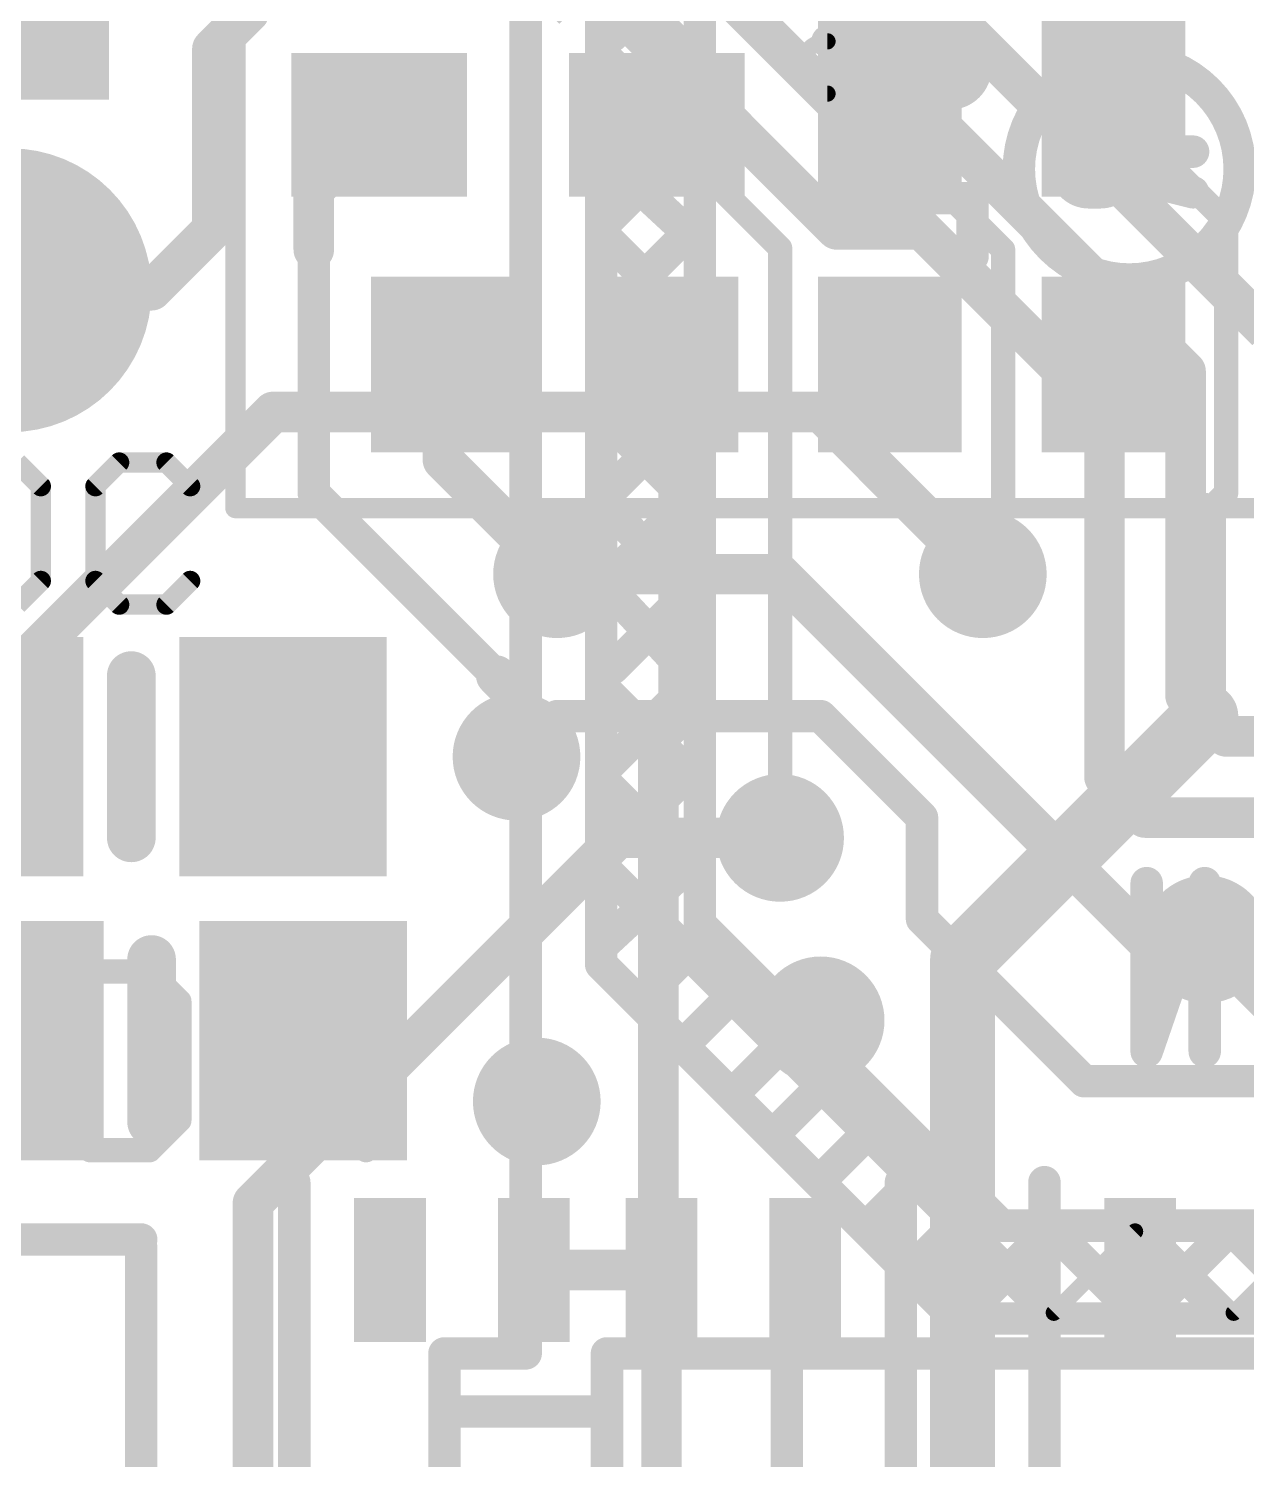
# Model space of a CAD drawing. Extents: x -0.3 to 32, y -0.4 to 44.5.
# Drawn here: x 11.29 to 18.92, y 13 to 21.96 of the extents above; entities that cross this region are included whole.
import ezdxf

# ---------------------------------------------------------------- set-up
doc = ezdxf.new("R2010")
doc.units = 0
for name, color, linetype in [('1', 12, 'CONTINUOUS'), ('16', 132, 'CONTINUOUS'), ('17', 110, 'CONTINUOUS'), ('18', 110, 'CONTINUOUS'), ('21', 40, 'CONTINUOUS'), ('22', 6, 'CONTINUOUS')]:
    doc.layers.add(name, color=color, linetype=linetype)

# ---------------------------------------------------------------- blocks, each defined once
blk = doc.blocks.new('ROUNDP')
at = {"const_width": 0.5}
blk.add_lwpolyline([(0, -0.25, 1), (0, 0.25, 1), (0, -0.25)], format="xyb", dxfattribs=at)
blk = doc.blocks.new('RECT')
blk.add_solid([(-0.5, -0.5), (0.5, -0.5), (-0.5, 0.5), (0.5, 0.5)])
blk = doc.blocks.new('ROUNDV')
at = {"const_width": 0.5}
blk.add_lwpolyline([(0, -0.25, 1), (0, 0.25, 1), (0, -0.25)], format="xyb", dxfattribs=at)

msp = doc.modelspace()

# ---------------------------------------------------------------- linework, layer by layer
at = {"layer": '1'}
for points, const_width in [([(14.5466, 22.0599), (15.23, 22.7433)], 0.2032), ([(12.6746, 22.0599), (12.446, 21.8313)], 0.254), ([(12.446, 21.8313), (12.446, 20.701)], 0.254), ([(16.69, 21.456), (16.69, 21.283)], 0.254), ([(18.09, 21.456), (18.796, 20.75)], 0.1524), ([(13.081, 20.947), (13.49, 21.356)], 0.254), ([(15.23, 21.356), (16.002, 20.584)], 0.1524), ([(16.69, 21.283), (17.399, 20.574)], 0.1524), ([(13.081, 20.574), (13.081, 20.947)], 0.254), ([(12.446, 20.701), (12.065, 20.32)], 0.254), ([(18.796, 20.75), (18.796, 19.05)], 0.1524), ([(13.081, 20.574), (13.081, 19.05)], 0.2032), ([(16.002, 20.584), (16.002, 16.891)], 0.1524), ([(17.399, 20.574), (17.399, 18.923)], 0.1524), ([(12.065, 20.32), (11.176, 20.32)], 0.254), ([(13.89, 19.856), (13.89, 19.257)], 0.254), ([(15.29, 19.856), (15.29, 19.381)], 0.254), ([(15.29, 19.381), (15.367, 19.304)], 0.254), ([(13.89, 19.257), (14.605, 18.542)], 0.254), ([(15.367, 17.653), (15.367, 19.304)], 0.254), ([(13.081, 19.05), (14.224, 17.907)], 0.2032), ([(18.796, 19.05), (18.669, 18.923)], 0.1524), ([(17.399, 18.923), (17.272, 18.796)], 0.1524), ([(18.669, 18.923), (18.669, 17.653)], 0.254), ([(17.272, 18.796), (17.272, 18.542)], 0.1524), ([(14.224, 17.907), (14.351, 17.78)], 0.254), ([(14.351, 17.78), (14.351, 17.399)], 0.254), ([(18.669, 17.653), (17.145, 16.129)], 0.4064), ([(15.24, 17.526), (15.367, 17.653)], 0.254), ([(15.24, 14.204), (15.24, 17.526)], 0.254), ([(17.145, 16.129), (17.145, 8.255)], 0.4064), ([(18.669, 16.256), (19.158, 15.767)], 0.254), ([(16.159, 14.185), (16.198, 14.224)], 0.254), ([(15.259, 14.185), (14.459, 14.185)], 0.254), ([(15.259, 14.185), (15.24, 14.204)], 0.254), ([(15.259, 12.485), (15.259, 14.185)], 0.254)]:
    msp.add_lwpolyline(points, dxfattribs=dict(at, const_width=const_width))
for points, const_width in [([(12.7195, 22.015, 1), (12.6297, 22.1048)], 0.127), ([(12.5095, 21.8313, 1), (12.3825, 21.8313)], 0.127), ([(12.4011, 21.8762, 1), (12.4909, 21.7864)], 0.127), ([(16.7535, 21.456, 1), (16.6265, 21.456)], 0.127), ([(18.1169, 21.4829, 1), (18.0631, 21.4291)], 0.0762), ([(13.5349, 21.3111, 1), (13.4451, 21.4009)], 0.127), ([(15.2569, 21.3829, 1), (15.2031, 21.3291)], 0.0762), ([(16.6265, 21.283, 1), (16.7535, 21.283)], 0.127), ([(16.7169, 21.3099, 1), (16.6631, 21.2561)], 0.0762), ([(13.1445, 20.947, 1), (13.0175, 20.947)], 0.127), ([(13.0361, 20.9919, 1), (13.1259, 20.9021)], 0.127), ([(12.4909, 20.6561, 1), (12.4011, 20.7459)], 0.127), ([(18.8341, 20.75, 1), (18.7579, 20.75)], 0.0762), ([(18.7691, 20.7231, 1), (18.8229, 20.7769)], 0.0762), ([(12.3825, 20.701, 1), (12.5095, 20.701)], 0.127), ([(13.0175, 20.574, 1), (13.1445, 20.574)], 0.127), ([(13.1318, 20.574, 1), (13.0302, 20.574)], 0.1016), ([(16.0401, 20.584, 1), (15.9639, 20.584)], 0.0762), ([(15.9751, 20.5571, 1), (16.0289, 20.6109)], 0.0762), ([(17.4371, 20.574, 1), (17.3609, 20.574)], 0.0762), ([(17.3721, 20.5471, 1), (17.4259, 20.6009)], 0.0762), ([(12.0201, 20.3649, 1), (12.1099, 20.2751)], 0.127), ([(12.065, 20.2565, 1), (12.065, 20.3835)], 0.127), ([(13.9535, 19.856, 1), (13.8265, 19.856)], 0.127), ([(15.3535, 19.856, 1), (15.2265, 19.856)], 0.127), ([(15.3349, 19.4259, 1), (15.2451, 19.3361)], 0.127), ([(15.2265, 19.381, 1), (15.3535, 19.381)], 0.127), ([(13.9349, 19.3019, 1), (13.8451, 19.2121)], 0.127), ([(15.4305, 19.304, 1), (15.3035, 19.304)], 0.127), ([(15.3221, 19.2591, 1), (15.4119, 19.3489)], 0.127), ([(13.8265, 19.257, 1), (13.9535, 19.257)], 0.127), ([(13.1169, 19.0859, 1), (13.0451, 19.0141)], 0.1016), ([(13.0302, 19.05, 1), (13.1318, 19.05)], 0.1016), ([(18.7579, 19.05, 1), (18.8341, 19.05)], 0.0762), ([(18.8229, 19.0231, 1), (18.7691, 19.0769)], 0.0762), ([(17.4259, 18.8961, 1), (17.3721, 18.9499)], 0.0762), ([(18.7325, 18.923, 1), (18.6055, 18.923)], 0.127), ([(17.3609, 18.923, 1), (17.4371, 18.923)], 0.0762), ([(18.6421, 18.9499, 1), (18.6959, 18.8961)], 0.0762), ([(17.3101, 18.796, 1), (17.2339, 18.796)], 0.0762), ([(17.2451, 18.8229, 1), (17.2989, 18.7691)], 0.0762), ([(14.5601, 18.4971, 1), (14.6499, 18.5869)], 0.127), ([(17.2339, 18.542, 1), (17.3101, 18.542)], 0.0762), ([(14.2689, 17.9519, 1), (14.1791, 17.8621)], 0.127), ([(14.1881, 17.8711, 1), (14.2599, 17.9429)], 0.1016), ([(14.4145, 17.78, 1), (14.2875, 17.78)], 0.127), ([(14.3061, 17.7351, 1), (14.3959, 17.8249)], 0.127), ([(18.7408, 17.5812, 1), (18.5972, 17.7248)], 0.2032), ([(15.4119, 17.6081, 1), (15.3221, 17.6979)], 0.127), ([(15.3035, 17.526, 1), (15.1765, 17.526)], 0.127), ([(15.3035, 17.653, 1), (15.4305, 17.653)], 0.127), ([(18.6055, 17.653, 1), (18.7325, 17.653)], 0.127), ([(15.1951, 17.5709, 1), (15.2849, 17.4811)], 0.127), ([(14.2875, 17.399, 1), (14.4145, 17.399)], 0.127), ([(15.9639, 16.891, 1), (16.0401, 16.891)], 0.0762), ([(17.2466, 16.129, 1), (17.0434, 16.129)], 0.2032), ([(18.7139, 16.3009, 1), (18.6241, 16.2111)], 0.127), ([(17.0732, 16.2008, 1), (17.2168, 16.0572)], 0.2032), ([(16.2429, 14.1791, 1), (16.1531, 14.2689)], 0.127), ([(14.459, 14.2485, 1), (14.459, 14.1215)], 0.127), ([(15.2849, 14.2489, 1), (15.1951, 14.1591)], 0.127), ([(15.1765, 14.204, 1), (15.3035, 14.204)], 0.127), ([(15.3225, 14.185, 1), (15.1955, 14.185)], 0.127), ([(15.2141, 14.1401, 1), (15.3039, 14.2299)], 0.127), ([(15.259, 14.1215, 1), (15.259, 14.2485)], 0.127), ([(16.1141, 14.2299, 1), (16.2039, 14.1401)], 0.127)]:
    msp.add_lwpolyline(points, format="xyb", dxfattribs=dict(at, const_width=const_width))
at = {"layer": '16'}
for points, const_width in [([(16.383, 21.463), (12.446, 25.4)], 0.254), ([(16.3566, 20.701), (12.2567, 24.8009)], 0.254), ([(19.05, 20.066), (17.018, 22.098)], 0.254), ([(16.891, 21.463), (16.383, 21.463)], 0.254), ([(18.542, 19.812), (16.891, 21.463)], 0.254), ([(16.891, 20.701), (16.3566, 20.701)], 0.254), ([(18.034, 19.558), (16.891, 20.701)], 0.254), ([(18.542, 17.78), (18.542, 19.812)], 0.254), ([(8.89, 15.621), (12.827, 19.558)], 0.254), ([(16.256, 19.558), (12.827, 19.558)], 0.254), ([(17.272, 18.542), (16.256, 19.558)], 0.254), ([(18.034, 17.272), (18.034, 19.558)], 0.254), ([(14.605, 18.542), (16.002, 18.542)], 0.254), ([(16.002, 18.542), (18.288, 16.256)], 0.254), ([(18.796, 17.526), (18.542, 17.78)], 0.254), ([(14.351, 17.399), (14.605, 17.653)], 0.2032), ([(14.605, 17.653), (16.256, 17.653)], 0.2032), ([(16.256, 17.653), (16.891, 17.018)], 0.2032), ([(19.304, 17.526), (18.796, 17.526)], 0.254), ([(18.288, 17.018), (18.034, 17.272)], 0.254), ([(16.891, 17.018), (16.891, 16.383)], 0.2032), ([(19.05, 17.018), (18.288, 17.018)], 0.254), ([(14.986, 16.891), (12.7, 14.605)], 0.254), ([(16.002, 16.891), (14.986, 16.891)], 0.254), ([(16.891, 16.383), (17.907, 15.367)], 0.2032), ([(18.288, 16.256), (18.669, 16.256)], 0.254), ([(17.907, 15.367), (19.939, 15.367)], 0.2032), ([(12.7, 14.605), (12.7, 11.303)], 0.254)]:
    msp.add_lwpolyline(points, dxfattribs=dict(at, const_width=const_width))
for points, const_width in [([(16.383, 21.5265, 1), (16.383, 21.3995)], 0.127), ([(16.3381, 21.4181, 1), (16.4279, 21.5079)], 0.127), ([(16.9359, 21.5079, 1), (16.8461, 21.4181)], 0.127), ([(16.891, 21.3995, 1), (16.891, 21.5265)], 0.127), ([(16.3566, 20.7645, 1), (16.3566, 20.6375)], 0.127), ([(16.3117, 20.6561, 1), (16.4015, 20.7459)], 0.127), ([(16.9359, 20.7459, 1), (16.8461, 20.6561)], 0.127), ([(16.891, 20.6375, 1), (16.891, 20.7645)], 0.127), ([(18.6055, 19.812, 1), (18.4785, 19.812)], 0.127), ([(18.4971, 19.7671, 1), (18.5869, 19.8569)], 0.127), ([(12.827, 19.6215, 1), (12.827, 19.4945)], 0.127), ([(12.8719, 19.5131, 1), (12.7821, 19.6029)], 0.127), ([(16.3009, 19.6029, 1), (16.2111, 19.5131)], 0.127), ([(16.256, 19.4945, 1), (16.256, 19.6215)], 0.127), ([(18.0975, 19.558, 1), (17.9705, 19.558)], 0.127), ([(17.9891, 19.5131, 1), (18.0789, 19.6029)], 0.127), ([(14.605, 18.6055, 1), (14.605, 18.4785)], 0.127), ([(16.0469, 18.5869, 1), (15.9571, 18.4971)], 0.127), ([(16.002, 18.4785, 1), (16.002, 18.6055)], 0.127), ([(17.2271, 18.4971, 1), (17.3169, 18.5869)], 0.127), ([(18.5869, 17.8249, 1), (18.4971, 17.7351)], 0.127), ([(18.4785, 17.78, 1), (18.6055, 17.78)], 0.127), ([(14.605, 17.7038, 1), (14.605, 17.6022)], 0.1016), ([(14.6409, 17.6171, 1), (14.5691, 17.6889)], 0.1016), ([(16.2919, 17.6889, 1), (16.2201, 17.6171)], 0.1016), ([(16.256, 17.6022, 1), (16.256, 17.7038)], 0.1016), ([(18.796, 17.5895, 1), (18.796, 17.4625)], 0.127), ([(18.7511, 17.4811, 1), (18.8409, 17.5709)], 0.127), ([(14.3151, 17.4349, 1), (14.3869, 17.3631)], 0.1016), ([(18.0789, 17.3169, 1), (17.9891, 17.2271)], 0.127), ([(17.9705, 17.272, 1), (18.0975, 17.272)], 0.127), ([(16.9418, 17.018, 1), (16.8402, 17.018)], 0.1016), ([(18.288, 17.0815, 1), (18.288, 16.9545)], 0.127), ([(18.2431, 16.9731, 1), (18.3329, 17.0629)], 0.127), ([(16.8551, 16.9821, 1), (16.9269, 17.0539)], 0.1016), ([(14.986, 16.9545, 1), (14.986, 16.8275)], 0.127), ([(15.0309, 16.8461, 1), (14.9411, 16.9359)], 0.127), ([(16.002, 16.8275, 1), (16.002, 16.9545)], 0.127), ([(16.9269, 16.4189, 1), (16.8551, 16.3471)], 0.1016), ([(16.8402, 16.383, 1), (16.9418, 16.383)], 0.1016), ([(18.288, 16.3195, 1), (18.288, 16.1925)], 0.127), ([(18.2431, 16.2111, 1), (18.3329, 16.3009)], 0.127), ([(18.669, 16.1925, 1), (18.669, 16.3195)], 0.127), ([(17.907, 15.4178, 1), (17.907, 15.3162)], 0.1016), ([(17.8711, 15.3311, 1), (17.9429, 15.4029)], 0.1016), ([(12.7635, 14.605, 1), (12.6365, 14.605)], 0.127), ([(12.6551, 14.6499, 1), (12.7449, 14.5601)], 0.127)]:
    msp.add_lwpolyline(points, format="xyb", dxfattribs=dict(at, const_width=const_width))
at = {"layer": '21'}
for points, const_width in [([(12.59, 18.956), (12.59, 34.956)], 0.127), ([(11.3712, 19.093), (11.2229, 19.2413)], 0.127), ([(11.8618, 19.2413), (11.7135, 19.093)], 0.127), ([(12.1584, 19.2413), (11.8618, 19.2413)], 0.127), ([(12.3067, 19.093), (12.1584, 19.2413)], 0.127), ([(11.3712, 18.4998), (11.3712, 19.093)], 0.127), ([(11.7135, 19.093), (11.7135, 18.4998)], 0.127), ([(30.59, 18.956), (12.59, 18.956)], 0.127), ([(11.2229, 18.3515), (11.3712, 18.4998)], 0.127), ([(11.7135, 18.4998), (11.8618, 18.3515)], 0.127), ([(12.1584, 18.3515), (12.3067, 18.4998)], 0.127), ([(11.8618, 18.3515), (12.1584, 18.3515)], 0.127), ([(11.938, 16.891), (11.938, 17.907)], 0.3048), ([(12.065, 15.113), (12.065, 16.129)], 0.3048), ([(12.959, 11.935), (12.959, 14.735)], 0.2032), ([(16.759, 14.735), (16.759, 11.935)], 0.2032), ([(17.658, 11.935), (17.658, 14.735)], 0.2032), ([(12, 14.376), (10.6, 14.376)], 0.2032), ([(12, 14.326), (12, 7.976)], 0.2032)]:
    msp.add_lwpolyline(points, dxfattribs=dict(at, const_width=const_width))
for points, const_width in [([(11.8618, 19.273, 1), (11.8618, 19.2095)], 0.0635), ([(11.8843, 19.2188, 1), (11.8394, 19.2637)], 0.0635), ([(12.1809, 19.2637, 1), (12.136, 19.2188)], 0.0635), ([(12.1584, 19.2095, 1), (12.1584, 19.273)], 0.0635), ([(11.4029, 19.093, 1), (11.3394, 19.093)], 0.0635), ([(11.3487, 19.0705, 1), (11.3936, 19.1154)], 0.0635), ([(11.7453, 19.093, 1), (11.6818, 19.093)], 0.0635), ([(11.6911, 19.1154, 1), (11.736, 19.0705)], 0.0635), ([(12.2843, 19.0705, 1), (12.3292, 19.1154)], 0.0635), ([(12.59, 18.9877, 1), (12.59, 18.9243)], 0.0635), ([(12.5582, 18.956, 1), (12.6218, 18.956)], 0.0635), ([(11.3936, 18.4773, 1), (11.3487, 18.5222)], 0.0635), ([(11.736, 18.5222, 1), (11.6911, 18.4773)], 0.0635), ([(12.3292, 18.4773, 1), (12.2843, 18.5222)], 0.0635), ([(11.3394, 18.4998, 1), (11.4029, 18.4998)], 0.0635), ([(11.6818, 18.4998, 1), (11.7453, 18.4998)], 0.0635), ([(11.8618, 18.3833, 1), (11.8618, 18.3198)], 0.0635), ([(11.8394, 18.329, 1), (11.8843, 18.374)], 0.0635), ([(12.136, 18.374, 1), (12.1809, 18.329)], 0.0635), ([(12.1584, 18.3198, 1), (12.1584, 18.3833)], 0.0635), ([(12.0142, 17.907, 1), (11.8618, 17.907)], 0.1524), ([(11.8618, 16.891, 1), (12.0142, 16.891)], 0.1524), ([(12.1412, 16.129, 1), (11.9888, 16.129)], 0.1524), ([(11.9888, 15.113, 1), (12.1412, 15.113)], 0.1524), ([(13.0098, 14.735, 1), (12.9082, 14.735)], 0.1016), ([(16.8098, 14.735, 1), (16.7082, 14.735)], 0.1016), ([(17.7088, 14.735, 1), (17.6072, 14.735)], 0.1016), ([(12.0508, 14.326, 1), (11.9492, 14.326)], 0.1016), ([(12, 14.3252, 1), (12, 14.4268)], 0.1016)]:
    msp.add_lwpolyline(points, format="xyb", dxfattribs=dict(at, const_width=const_width))
at = {"layer": '22'}
for points, const_width in [([(14.8812, 28.5311), (14.8812, 16.0984)], 0.2032), ([(15.4992, 16.3528), (15.4992, 28.5311)], 0.2032), ([(14.4086, 13.6627), (14.4086, 28.1675)], 0.2032), ([(15.4265, 22.3874), (14.9539, 21.9148)], 0.2032), ([(14.9176, 22.3147), (15.4265, 21.8058)], 0.2032), ([(17.0624, 21.8785), (16.299, 21.8785)], 0.2032), ([(15.4265, 21.8058), (14.9176, 21.2968)], 0.2032), ([(14.9176, 21.7694), (15.4265, 21.2605)], 0.2032), ([(16.299, 21.5513), (17.0624, 21.5513)], 0.2032), ([(15.4265, 21.2605), (14.9176, 20.7515)], 0.2032), ([(14.9176, 21.1514), (15.4265, 20.6788)], 0.2032), ([(18.5892, 21.1878), (17.7895, 21.1878)], 0.2032), ([(17.7895, 21.1878), (17.7895, 21.0787)], 0.2032), ([(18.153, 21.0423), (18.153, 21.1514)], 0.2032), ([(18.5892, 20.9333), (18.153, 21.0423)], 0.2032), ([(16.1536, 20.8969), (17.2078, 20.8969)], 0.2032), ([(17.2078, 20.8969), (17.2078, 20.5334)], 0.2032), ([(17.9349, 20.9333), (18.0076, 20.9333)], 0.2032), ([(15.4265, 20.6788), (14.9176, 20.1699)], 0.2032), ([(14.9176, 20.6425), (15.4265, 20.1335)], 0.2032), ([(15.4265, 20.1335), (14.9176, 19.6246)], 0.2032), ([(14.9176, 20.0608), (15.4265, 19.5519)], 0.2032), ([(15.4265, 19.5519), (14.9539, 19.0793)], 0.2032), ([(14.9539, 19.4792), (15.4265, 19.0066)], 0.2032), ([(15.4265, 19.0066), (14.9539, 18.534)], 0.2032), ([(14.9539, 18.9339), (15.4265, 18.4249)], 0.2032), ([(15.4265, 18.4249), (14.9539, 17.9523)], 0.2032), ([(14.9539, 18.4249), (15.4629, 17.8796)], 0.2032), ([(15.4629, 17.8796), (14.9176, 17.3343)], 0.2032), ([(14.9176, 17.8069), (15.4265, 17.298)], 0.2032), ([(15.4265, 17.298), (14.9176, 16.789)], 0.2032), ([(14.9176, 17.2253), (15.4265, 16.7163)], 0.2032), ([(15.4265, 16.7163), (14.9176, 16.2438)], 0.2032), ([(14.9176, 16.68), (17.6804, 13.9172)], 0.2032), ([(18.6619, 16.6073), (18.2984, 15.553)], 0.2032), ([(18.2984, 15.553), (18.2984, 16.6073)], 0.2032), ([(18.6619, 15.553), (18.6619, 16.6073)], 0.2032), ([(17.3895, 14.4625), (15.4992, 16.3528)], 0.2032), ([(15.5356, 16.2801), (15.1357, 15.8802)], 0.2032), ([(11.4933, 15.8673), (11.6797, 16.0538)], 0.1524), ([(11.6797, 16.0538), (12.0526, 16.0538)], 0.1524), ([(12.0526, 16.0538), (12.239, 15.8673)], 0.1524), ([(13.4084, 16.0538), (12.6627, 16.0538)], 0.1524), ([(13.4084, 14.9352), (13.4084, 16.0538)], 0.1524), ([(14.8812, 16.0984), (17.0988, 13.8808)], 0.2032), ([(15.79, 15.9893), (15.4265, 15.6258)], 0.2032), ([(11.4933, 15.1216), (11.4933, 15.8673)], 0.1524), ([(12.239, 15.8673), (12.239, 15.1216)], 0.1524), ([(16.1172, 15.6985), (15.7537, 15.335)], 0.2032), ([(13.4084, 15.4945), (13.0355, 15.4945)], 0.1524), ([(16.3717, 15.444), (16.0082, 15.0805)], 0.2032), ([(15.7537, 15.335), (15.7537, 15.3349)], 0.2032), ([(16.6625, 15.1532), (16.299, 14.7897)], 0.2032), ([(11.6797, 14.9352), (11.4933, 15.1216)], 0.1524), ([(12.239, 15.1216), (12.0526, 14.9352)], 0.1524), ([(12.0526, 14.9352), (11.6797, 14.9352)], 0.1524), ([(16.9533, 14.8623), (16.5535, 14.4625)], 0.2032), ([(16.299, 14.7897), (16.299, 14.7896)], 0.2032), ([(17.2078, 14.5715), (16.8443, 14.208)], 0.2032), ([(17.6804, 14.4261), (17.1715, 13.9172)], 0.2032), ([(24.3694, 14.4625), (17.3895, 14.4625)], 0.2032), ([(17.7168, 14.4261), (18.2257, 13.9172)], 0.2032), ([(18.2621, 14.4261), (18.771, 13.9172)], 0.2032), ([(18.8073, 14.4261), (18.2984, 13.9172)], 0.2032), ([(18.8437, 14.4261), (19.3526, 13.9172)], 0.2032), ([(18.2257, 14.4261), (17.7168, 13.9172)], 0.1016), ([(18.8437, 13.9172), (19.3526, 14.4261)], 0.1016), ([(17.0988, 13.8808), (28.9862, 13.8808)], 0.2032), ([(13.8997, 11.0453), (13.8997, 13.6627)], 0.2032), ([(13.8997, 13.6627), (14.4086, 13.6627)], 0.2032), ([(14.9176, 11.3361), (14.9176, 13.6627)], 0.2032), ([(14.9176, 13.6627), (30.0768, 13.6627)], 0.2032), ([(16.0445, 11.0816), (16.0445, 13.6627)], 0.2032), ([(13.936, 13.2992), (14.8812, 13.2992)], 0.2032)]:
    msp.add_lwpolyline(points, dxfattribs=dict(at, const_width=const_width))
for points, const_width in [([(14.918, 21.9507, 1), (14.9898, 21.8789)], 0.1016), ([(16.299, 21.9293, 1), (16.299, 21.8277)], 0.1016), ([(17.0624, 21.5513, 1), (17.0624, 21.8785)], 0.2032), ([(17.0624, 21.9293, 1), (17.0624, 21.8277)], 0.1016), ([(17.0624, 21.8277, 1), (17.0624, 21.9293)], 0.1016), ([(14.9535, 21.8053, 1), (14.8817, 21.7335)], 0.1016), ([(15.4624, 21.7699, 1), (15.3906, 21.8417)], 0.1016), ([(15.3906, 21.7699, 1), (15.4624, 21.8417)], 0.1016), ([(16.299, 21.8785, 1), (16.299, 21.5513)], 0.1016), ([(16.299, 21.8531, 1), (16.299, 21.9039)], 0.0508), ([(18.1893, 20.3871, 1), (18.1893, 21.7703, 1), (18.1893, 20.3871)], 0.2032), ([(16.299, 21.6021, 1), (16.299, 21.5005)], 0.1016), ([(16.299, 21.5259, 1), (16.299, 21.5767)], 0.0508), ([(17.0624, 21.6021, 1), (17.0624, 21.5005)], 0.1016), ([(17.0624, 21.5005, 1), (17.0624, 21.6021)], 0.1016), ([(14.8817, 21.3327, 1), (14.9535, 21.2609)], 0.1016), ([(15.4624, 21.2246, 1), (15.3906, 21.2964)], 0.1016), ([(15.3906, 21.2246, 1), (15.4624, 21.2964)], 0.1016), ([(14.9522, 21.1886, 1), (14.883, 21.1142)], 0.1016), ([(17.7895, 21.2386, 1), (17.7895, 21.137)], 0.1016), ([(17.8403, 21.1878, 1), (17.7387, 21.1878)], 0.1016), ([(18.2038, 21.1514, 1), (18.1022, 21.1514)], 0.1016), ([(18.5892, 21.137, 1), (18.5892, 21.2386)], 0.1016), ([(17.7895, 21.0787, 0.4142), (17.9349, 20.9333)], 0.2032), ([(17.8403, 21.0787, 1), (17.7387, 21.0787)], 0.1016), ([(17.7387, 21.0787, 1), (17.8403, 21.0787)], 0.1016), ([(18.0076, 20.9333, 0.3332), (18.153, 21.0423)], 0.2032), ([(18.1653, 21.0916, 1), (18.1407, 20.993)], 0.1016), ([(18.1022, 21.0423, 1), (18.2038, 21.0423)], 0.1016), ([(18.2018, 21.028, 1), (18.1042, 21.0566)], 0.1016), ([(16.1536, 20.9477, 1), (16.1536, 20.8461)], 0.1016), ([(17.2586, 20.8969, 1), (17.157, 20.8969)], 0.1016), ([(17.2078, 20.8461, 1), (17.2078, 20.9477)], 0.1016), ([(17.9349, 20.9841, 1), (17.9349, 20.8825)], 0.1016), ([(17.9349, 20.8825, 1), (17.9349, 20.9841)], 0.1016), ([(18.0076, 20.9841, 1), (18.0076, 20.8825)], 0.1016), ([(18.0076, 20.8825, 1), (18.0076, 20.9841)], 0.1016), ([(18.5769, 20.884, 1), (18.6015, 20.9826)], 0.1016), ([(14.8817, 20.7874, 1), (14.9535, 20.7156)], 0.1016), ([(14.9535, 20.6784, 1), (14.8817, 20.6066)], 0.1016), ([(15.4624, 20.6429, 1), (15.3906, 20.7147)], 0.1016), ([(15.3919, 20.6416, 1), (15.4611, 20.716)], 0.1016), ([(17.157, 20.5334, 1), (17.2586, 20.5334)], 0.1016), ([(14.8817, 20.2058, 1), (14.9535, 20.134)], 0.1016), ([(14.9535, 20.0967, 1), (14.8817, 20.0249)], 0.1016), ([(15.4624, 20.0976, 1), (15.3906, 20.1694)], 0.1016), ([(15.3906, 20.0976, 1), (15.4624, 20.1694)], 0.1016), ([(14.8817, 19.6605, 1), (14.9535, 19.5887)], 0.1016), ([(15.4624, 19.516, 1), (15.3906, 19.5878)], 0.1016), ([(15.3906, 19.516, 1), (15.4624, 19.5878)], 0.1016), ([(14.9898, 19.5151, 1), (14.918, 19.4433)], 0.1016), ([(14.918, 19.1152, 1), (14.9898, 19.0434)], 0.1016), ([(15.4624, 18.9707, 1), (15.3906, 19.0425)], 0.1016), ([(15.3906, 18.9707, 1), (15.4624, 19.0425)], 0.1016), ([(14.9911, 18.9685, 1), (14.9167, 18.8993)], 0.1016), ([(14.918, 18.5699, 1), (14.9898, 18.4981)], 0.1016), ([(14.991, 18.4596, 1), (14.9168, 18.3902)], 0.1016), ([(15.3893, 18.3903, 1), (15.4637, 18.4595)], 0.1016), ([(15.4624, 18.389, 1), (15.3906, 18.4608)], 0.1016), ([(14.918, 17.9882, 1), (14.9898, 17.9164)], 0.1016), ([(15.4258, 17.8449, 1), (15.5, 17.9143)], 0.1016), ([(15.4988, 17.8437, 1), (15.427, 17.9155)], 0.1016), ([(14.9535, 17.8428, 1), (14.8817, 17.771)], 0.1016), ([(14.8817, 17.3702, 1), (14.9535, 17.2984)], 0.1016), ([(15.4624, 17.2621, 1), (15.3906, 17.3339)], 0.1016), ([(15.3906, 17.2621, 1), (15.4624, 17.3339)], 0.1016), ([(14.9535, 17.2612, 1), (14.8817, 17.1894)], 0.1016), ([(14.8817, 16.8249, 1), (14.9535, 16.7531)], 0.1016), ([(14.9535, 16.7159, 1), (14.8817, 16.6441)], 0.1016), ([(15.3906, 16.6804, 1), (15.4624, 16.7522)], 0.1016), ([(15.4611, 16.6791, 1), (15.3919, 16.7535)], 0.1016), ([(18.3492, 16.6073, 1), (18.2476, 16.6073)], 0.1016), ([(18.7127, 16.6073, 1), (18.6111, 16.6073)], 0.1016), ([(18.7099, 16.5907, 1), (18.6139, 16.6239)], 0.1016), ([(15.5351, 16.3887, 1), (15.4633, 16.3169)], 0.1016), ([(15.4484, 16.3528, 1), (15.55, 16.3528)], 0.1016), ([(14.883, 16.281, 1), (14.9522, 16.2066)], 0.1016), ([(15.5715, 16.2442, 1), (15.4997, 16.316)], 0.1016), ([(11.6797, 16.0919, 1), (11.6797, 16.0157)], 0.0762), ([(11.7067, 16.0268, 1), (11.6528, 16.0807)], 0.0762), ([(12.0795, 16.0807, 1), (12.0256, 16.0268)], 0.0762), ([(12.0526, 16.0157, 1), (12.0526, 16.0919)], 0.0762), ([(12.6627, 16.0919, 1), (12.6627, 16.0157)], 0.0762), ([(13.4465, 16.0538, 1), (13.3703, 16.0538)], 0.0762), ([(13.4084, 16.0157, 1), (13.4084, 16.0919)], 0.0762), ([(14.9171, 16.1343, 1), (14.8453, 16.0625)], 0.1016), ([(14.8304, 16.0984, 1), (14.932, 16.0984)], 0.1016), ([(15.8259, 15.9534, 1), (15.7541, 16.0252)], 0.1016), ([(15.0998, 15.9161, 1), (15.1716, 15.8443)], 0.1016), ([(11.5314, 15.8673, 1), (11.4552, 15.8673)], 0.0762), ([(11.4664, 15.8943, 1), (11.5202, 15.8404)], 0.0762), ([(12.2771, 15.8673, 1), (12.2009, 15.8673)], 0.0762), ([(12.2121, 15.8404, 1), (12.2659, 15.8943)], 0.0762), ([(16.1531, 15.6626, 1), (16.0813, 15.7344)], 0.1016), ([(15.3906, 15.6617, 1), (15.4624, 15.5899)], 0.1016), ([(18.2504, 15.5696, 1), (18.3464, 15.5364)], 0.1016), ([(18.2476, 15.553, 1), (18.3492, 15.553)], 0.1016), ([(18.6111, 15.553, 1), (18.7127, 15.553)], 0.1016), ([(13.0355, 15.5326, 1), (13.0355, 15.4564)], 0.0762), ([(13.4084, 15.4564, 1), (13.4084, 15.5326)], 0.0762), ([(16.4076, 15.4081, 1), (16.3358, 15.4799)], 0.1016), ([(15.8045, 15.335, 1), (15.7029, 15.335)], 0.1016), ([(15.7178, 15.3709, 1), (15.7896, 15.2991)], 0.1016), ([(15.7029, 15.3349, 1), (15.8045, 15.3349)], 0.1016), ([(16.6984, 15.1173, 1), (16.6266, 15.1891)], 0.1016), ([(11.5202, 15.1486, 1), (11.4664, 15.0947)], 0.0762), ([(11.4552, 15.1216, 1), (11.5314, 15.1216)], 0.0762), ([(12.2009, 15.1216, 1), (12.2771, 15.1216)], 0.0762), ([(12.2659, 15.0947, 1), (12.2121, 15.1486)], 0.0762), ([(15.9723, 15.1164, 1), (16.0441, 15.0446)], 0.1016), ([(11.6797, 14.9733, 1), (11.6797, 14.8971)], 0.0762), ([(11.6528, 14.9083, 1), (11.7067, 14.9621)], 0.0762), ([(12.0256, 14.9621, 1), (12.0795, 14.9083)], 0.0762), ([(12.0526, 14.8971, 1), (12.0526, 14.9733)], 0.0762), ([(13.3703, 14.9352, 1), (13.4465, 14.9352)], 0.0762), ([(16.9892, 14.8264, 1), (16.9174, 14.8982)], 0.1016), ([(16.3498, 14.7897, 1), (16.2482, 14.7897)], 0.1016), ([(16.2631, 14.8256, 1), (16.3349, 14.7538)], 0.1016), ([(16.2482, 14.7896, 1), (16.3498, 14.7896)], 0.1016), ([(17.2437, 14.5356, 1), (17.1719, 14.6074)], 0.1016), ([(16.5176, 14.4984, 1), (16.5894, 14.4266)], 0.1016), ([(17.3895, 14.5133, 1), (17.3895, 14.4117)], 0.1016), ([(17.3536, 14.4266, 1), (17.4254, 14.4984)], 0.1016), ([(17.7163, 14.3902, 1), (17.6445, 14.462)], 0.1016), ([(17.7527, 14.462, 1), (17.6809, 14.3902)], 0.1016), ([(18.298, 14.462, 1), (18.2262, 14.3902)], 0.1016), ([(18.8432, 14.3902, 1), (18.7714, 14.462)], 0.1016), ([(18.8796, 14.462, 1), (18.8078, 14.3902)], 0.1016), ([(18.2437, 14.4081, 1), (18.2077, 14.4441)], 0.0508), ([(16.8084, 14.2439, 1), (16.8802, 14.1721)], 0.1016), ([(17.0988, 13.9316, 1), (17.0988, 13.83)], 0.1016), ([(17.1356, 13.9531, 1), (17.2074, 13.8813)], 0.1016), ([(17.6445, 13.8813, 1), (17.7163, 13.9531)], 0.1016), ([(18.1898, 13.8813, 1), (18.2616, 13.9531)], 0.1016), ([(18.2625, 13.9531, 1), (18.3343, 13.8813)], 0.1016), ([(18.7351, 13.8813, 1), (18.8069, 13.9531)], 0.1016), ([(17.0629, 13.8449, 1), (17.1347, 13.9167)], 0.1016), ([(17.6988, 13.9352, 1), (17.7348, 13.8992)], 0.0508), ([(18.8257, 13.9352, 1), (18.8617, 13.8992)], 0.0508), ([(13.9505, 13.6627, 1), (13.8489, 13.6627)], 0.1016), ([(13.8997, 13.7135, 1), (13.8997, 13.6119)], 0.1016), ([(14.3578, 13.6627, 1), (14.4594, 13.6627)], 0.1016), ([(14.4086, 13.6119, 1), (14.4086, 13.7135)], 0.1016), ([(14.9684, 13.6627, 1), (14.8668, 13.6627)], 0.1016), ([(14.9176, 13.7135, 1), (14.9176, 13.6119)], 0.1016), ([(16.0953, 13.6627, 1), (15.9937, 13.6627)], 0.1016), ([(13.936, 13.35, 1), (13.936, 13.2484)], 0.1016), ([(14.8812, 13.2484, 1), (14.8812, 13.35)], 0.1016)]:
    msp.add_lwpolyline(points, format="xyb", dxfattribs=dict(at, const_width=const_width))

# ---------------------------------------------------------------- block references
at = {"layer": '1'}
for p, xscale, yscale, rotation in [((11.049, 22.164), 1.3, 1.5, 90), ((16.69, 21.456), 0.9, 1.1, 180), ((18.09, 21.456), 0.9, 1.1, 180), ((13.49, 21.356), 0.9, 1.1, 90), ((15.23, 21.356), 0.9, 1.1, 90), ((13.89, 19.856), 0.9, 1.1, 180), ((15.29, 19.856), 0.9, 1.1, 180), ((16.69, 19.856), 0.9, 1.1, 180), ((18.09, 19.856), 0.9, 1.1, 180), ((10.988, 17.399), 1.3, 1.5, 180), ((12.888, 17.399), 1.3, 1.5, 180), ((11.115, 15.621), 1.3, 1.5, 180), ((13.015, 15.621), 1.3, 1.5, 180), ((18.258, 14.185), 0.45, 0.9, 180)]:
    msp.add_blockref('RECT', p, dxfattribs=dict(at, xscale=xscale, yscale=yscale, rotation=rotation))
at = {"layer": '1', "xscale": 0.45, "yscale": 0.9}
for p in [(13.559, 14.185), (14.459, 14.185), (15.259, 14.185), (16.159, 14.185)]:
    msp.add_blockref('RECT', p, dxfattribs=at)
at = {"layer": '17', "xscale": 1.778, "yscale": 1.778}
msp.add_blockref('ROUNDP', (11.176, 20.32), dxfattribs=at)
msp.add_blockref('ROUNDP', (11.176, 20.32), dxfattribs=at)
at = {"layer": '18', "xscale": 0.8001, "yscale": 0.8001}
for p in [(14.605, 18.542), (14.605, 18.542), (17.272, 18.542), (17.272, 18.542), (14.351, 17.399), (14.351, 17.399), (16.002, 16.891), (16.002, 16.891), (18.669, 16.256), (18.669, 16.256), (16.256, 15.748), (16.256, 15.748), (14.478, 15.24), (14.478, 15.24)]:
    msp.add_blockref('ROUNDV', p, dxfattribs=at)

doc.saveas('drawing.dxf')
